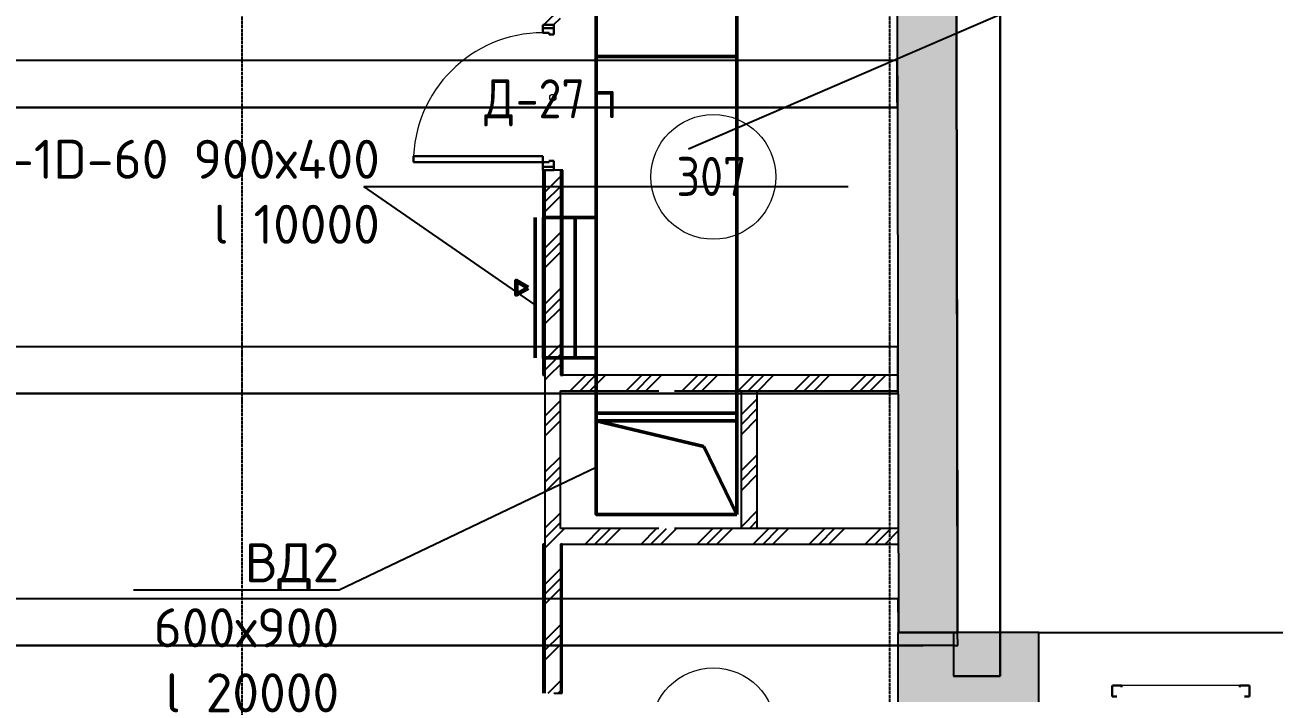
# Model space of a CAD drawing. Header units: millimetres. Extents: x -33838 to 476301, y -41806 to 120107.
# Drawn here: x 218144 to 226151, y 2501 to 6783 of the extents above; entities that cross this region are included whole.
import ezdxf
from ezdxf import colors
from ezdxf.entities.mleader import LeaderData, LeaderLine
from ezdxf.math import Vec2, Vec3

# ---------------------------------------------------------------- set-up
doc = ezdxf.new("R2010")
doc.units = ezdxf.units.MM
for name, pattern in [('ADSK_Линия сетки', [25, 20, -2.5, 0, -2.5]), ('ADSK_Сверху', [4.5, 3, -1.5]), ('ADSK_Снесено', [4.5, 3, -1.5])]:
    doc.linetypes.add(name, pattern=pattern)
for name, color, linetype, lineweight, true_color in [('_ Окна', 5, 'Continuous', 30, 0x0000ff), ('Стены внутренние', 5, 'Continuous', 18, 0x0000ff), ('Стены наружные', 1, 'ADSK_Снесено', 18, 0xff0000), ('Стены штриховка', 5, 'Continuous', 18, 0x0000ff)]:
    doc.layers.add(name, color=color, linetype=linetype, lineweight=lineweight, true_color=true_color)
for name, color, linetype, lineweight in [('Вытяжка', 5, 'Continuous', 60), ('Двери', 251, 'Continuous', 18), ('ДУ', 5, 'Continuous', 50), ('Каркас', 7, 'Continuous', 18), ('Марки дверей', 7, 'Continuous', 20), ('Марки помещений', 7, 'Continuous', 20), ('Окна', 251, 'Continuous', 18)]:
    doc.layers.add(name, color=color, linetype=linetype, lineweight=lineweight)
doc.styles.add('GOST Common_2', font='GOST Common_0.ttf', dxfattribs={"width": 0.9, "height": 250})
doc.styles.add('ISOCPEUR', font='isocpeur.ttf', dxfattribs={"height": 250})
pattern_1 = [(45, (215977.25, 150), (-179.605, 179.605), []), (45, (216040.75, 150), (0, 359.21), []), (45, (215913.75, 150), (0, 359.21), [])]

# ---------------------------------------------------------------- blocks, each defined once
blk = doc.blocks.new('Витраж-тент со смещением вовне - 60мм 30 сдвиг-1466942-03 План 3-го этажа')
at = {"layer": '_ Окна', "color": 161, "linetype": 'ADSK_Сверху', "true_color": 0xaaaaff}
for p, q in [((-440, 25), (-440, -45)), ((-440, 25), (-410, 25)), ((-440, -45), (-440, 25)), ((440, 25), (410, 25)), ((440, -45), (440, 25)), ((440, -45), (440, 25)), ((-380, -45), (-440, -45)), ((-380, -35), (-380, -45)), ((380, -35), (380, -45)), ((380, -45), (440, -45))]:
    blk.add_line(p, q, dxfattribs=at)
at = {"layer": 'Окна', "color": 161, "linetype": 'ADSK_Сверху', "true_color": 0xaaaaff}
blk.add_line((-380, -45), (380, -45), dxfattribs=at)
blk = doc.blocks.new('AC_Дверь_Однопольная - Д-27п 930х2200h-1983248-03 План 3-го этажа')
at = {"layer": 'Двери', "lineweight": 30}
for p, q in [((-415, 893.5), (-375, 893.5)), ((-415, 63.5), (-415, 893.5)), ((-375, 893.5), (-375, 63.5)), ((-465, 63.5), (-445, 63.5)), ((-465, -6.5), (-465, 63.5)), ((-445, 63.5), (-415, 63.5)), ((-445, -6.5), (-445, 63.5)), ((-445, 63.5), (-445, -6.5)), ((-375, 63.5), (-415, 63.5)), ((-415, 63.5), (-415, 23.5)), ((-415, 23.5), (-405, 23.5)), ((-405, 23.5), (-405, -6.5)), ((405, 23.5), (415, 23.5)), ((405, -6.5), (405, 23.5)), ((415, 63.5), (445, 63.5)), ((415, 23.5), (415, 63.5)), ((445, 63.5), (445, -6.5)), ((445, 63.5), (465, 63.5)), ((445, -6.5), (445, 63.5)), ((465, 63.5), (465, -6.5)), ((-445, -6.5), (-465, -6.5)), ((-405, -6.5), (-445, -6.5)), ((445, -6.5), (405, -6.5)), ((465, -6.5), (445, -6.5))]:
    blk.add_line(p, q, dxfattribs=at)
at = {"layer": 'Двери'}
blk.add_arc((-415, 63.5), 830, 0, 90, dxfattribs=at)
blk = doc.blocks.new('ADSK_Марка_Помещение_ОдноЗначение - Номер-247393-03 План 3-го этажа')
at = {"layer": 'Марки помещений'}
blk.add_circle((0, 0), 4, dxfattribs=at)
blk = doc.blocks.new('ADSK_Марка_Дверь - Типоразмер_ADSK_Марка-58376-03 План 3-го этажа')
at = {"layer": 'Марки дверей', "lineweight": 9}
blk.add_circle((0, 0), 0.2, dxfattribs=at)
blk = doc.blocks.new('*U2698')
for p, q in [((0, 450), (0, -450)), ((0, 0), (0, 50))]:
    blk.add_line(p, q)
at = {"layer": 'Вытяжка'}
blk.add_lwpolyline([(45.4, 0), (121.8, -44.1), (121.8, 44.1)], close=True, dxfattribs=at)

msp = doc.modelspace()

# ---------------------------------------------------------------- hatches: boundary and pattern name
at = {"layer": 'Стены внутренние', "lineweight": 25, "true_color": 0x636466}
msp.add_hatch(color=251, dxfattribs=at).paths.add_polyline_path([(223742.75794, 2889.13153), (224122.7572, 2889.877), (224110.2776, 9251.26425), (223730.27489, 9252.26871), (223742.688, 2924.77845)])
h = msp.add_hatch(dxfattribs=at)
h.set_pattern_fill('FP_1', color=251, style=0, pattern_type=2)
h.set_pattern_definition(pattern_1)
h.paths.add_polyline_path([(221476.13003, 4537.84524), (221576.13003, 4537.84524), (221576.13003, 5853.39612), (221476.13003, 5853.39612), (221476.13003, 4817.93485)])
h.paths.add_polyline_path([(221534.13003, 6783.39612), (221576.13003, 6783.39612), (221576.13003, 7106.8724), (221476.13003, 7106.8724), (221476.13003, 6783.39612)])
h = msp.add_hatch(dxfattribs=at)
h.set_pattern_fill('FP_1', color=251, style=0, pattern_type=2)
h.set_pattern_definition(pattern_1)
h.paths.add_polyline_path([(221576.13003, 3555.78828), (221576.13003, 4537.84524), (221476.13003, 4537.84524), (221476.13003, 3555.78828)])
h = msp.add_hatch(dxfattribs=at)
h.set_pattern_fill('FP_1', color=251, style=0, pattern_type=2)
h.set_pattern_definition(pattern_1)
h.paths.add_polyline_path([(223739.71971, 4437.84524), (223739.52353, 4537.84524), (221576.13003, 4537.84524), (221576.13003, 4437.84524), (223739.52353, 4437.84524)])
h = msp.add_hatch(dxfattribs=at)
h.set_pattern_fill('FP_1', color=251, style=0, pattern_type=2)
h.set_pattern_definition([(45, (216508.47, 150), (-179.605, 179.605), []), (45, (216571.97, 150), (0, 359.21), []), (45, (216444.97, 150), (0, 359.21), [])])
h.paths.add_polyline_path([(222838.34483, 3555.78828), (222838.34483, 4437.84524), (222738.34483, 4437.84524), (222738.34483, 3555.78828)])
h = msp.add_hatch(dxfattribs=at)
h.set_pattern_fill('FP_1', color=251, style=0, pattern_type=2)
h.set_pattern_definition(pattern_1)
h.paths.add_polyline_path([(223741.64628, 3455.78828), (223741.45011, 3555.78828), (221476.13003, 3555.78828), (221476.13003, 3455.78828), (223730.27489, 3455.78828)])
h = msp.add_hatch(dxfattribs=at)
h.set_pattern_fill('FP_1', color=251, style=0, pattern_type=2)
h.set_pattern_definition(pattern_1)
h.paths.add_polyline_path([(221476.13003, 932.0206), (221576.13003, 932.0206), (221576.13003, 1371.39612), (221476.13003, 1371.39612)])
h.paths.add_polyline_path([(221576.13003, 2501.39612), (221576.13003, 3455.78828), (221476.13003, 3455.78828), (221476.13003, 2501.39612), (221534.13003, 2501.39612)])
at = {"layer": 'Стены наружные', "linetype": 'Continuous', "lineweight": 25, "true_color": 0x636466}
msp.add_hatch(color=251, dxfattribs=at).paths.add_polyline_path([(223920.9794, 932.0206), (224250.2517, 932.0206), (224250.2517, 2889.50427), (223740.2517, 2889.13153), (223740.2517, 932.0206)])
h = msp.add_hatch(color=251, dxfattribs=at)
h.paths.add_polyline_path([(257441.35445, 2379.50427), (258524.186, 2379.50427), (258524.186, 2889.50427), (257441.35445, 2889.50427), (257441.35445, 2682.85569)])
h.paths.add_polyline_path([(255595.00558, 2379.50427), (255621.35445, 2379.50427), (255621.35445, 2889.50427), (254574.41538, 2889.50427), (254574.41538, 2379.50427)])
h.paths.add_polyline_path([(251855.0874, 2379.50427), (252754.41538, 2379.50427), (252754.41538, 2889.50427), (251855.0874, 2889.50427), (251855.0874, 2682.85569)])
h.paths.add_polyline_path([(249742.9939, 2379.50427), (250035.0874, 2379.50427), (250035.0874, 2889.50427), (249034.4899, 2889.50427), (249034.4899, 2379.50427)])
h.paths.add_polyline_path([(246252.09288, 2379.50427), (247214.4899, 2379.50427), (247214.4899, 2889.50427), (246184.43806, 2889.50427), (246184.43806, 2379.50427)])
h.paths.add_polyline_path([(243916.3647, 2379.50427), (244364.43806, 2379.50427), (244364.43806, 2889.50427), (243340.29693, 2889.50427), (243340.29693, 2379.50427)])
h.paths.add_polyline_path([(241520.29693, 2379.50427), (241520.29693, 2889.50427), (240560.30672, 2889.50427), (240560.30672, 2379.50427)])
h.paths.add_polyline_path([(238740.30672, 2379.50427), (238740.30672, 2889.50427), (237732.02874, 2889.50427), (237732.02874, 2379.50427)])
h.paths.add_polyline_path([(235912.02874, 2379.50427), (235912.02874, 2889.50427), (234918.25319, 2889.50427), (234918.25319, 2379.50427)])
h.paths.add_polyline_path([(233098.25319, 2379.50427), (233098.25319, 2889.50427), (232081.46836, 2889.50427), (232081.46836, 2379.50427), (232585.33884, 2379.50427)])
h.paths.add_polyline_path([(230261.46836, 2379.50427), (230261.46836, 2889.50427), (229268.43842, 2889.50427), (229268.43842, 2379.50427), (229901.99565, 2379.50427)])
h.paths.add_polyline_path([(224250.2517, 2379.50427), (224642.53397, 2379.50427), (224642.53397, 2889.50427), (224250.2517, 2889.50427), (224250.2517, 2657.85807)])
h.paths.add_polyline_path([(227448.43842, 2379.50427), (227448.43842, 2889.50427), (226462.53397, 2889.50427), (226462.53397, 2379.50427)])

# ---------------------------------------------------------------- linework, layer by layer
at = {"linetype": 'ADSK_Линия сетки', "lineweight": 25}
for p, q in [((219537.16465, -2825.79407), (219537.16465, 44571.85247)), ((223687.16465, -2825.79407), (223687.16465, 21818.8012))]:
    msp.add_line(p, q, dxfattribs=at)
at = {"layer": 'ДУ'}
for p, q in [((221806.45893, 4296.19979), (222706.45893, 4296.19979)), ((222495.8063, 4081.4772), (221806.45893, 4246.19979)), ((222706.45893, 3646.19979), (222495.8063, 4081.4772))]:
    msp.add_line(p, q, dxfattribs=at)
for points in [[(221806.45893, 4246.19979), (222706.45893, 4246.19979), (222706.45893, 7888.49653), (221806.45893, 7888.49653)], [(221806.45893, 6580.35441), (222706.45893, 6580.35441), (222706.45893, 6965.22898), (221806.45893, 6965.22898)], [(221467.58856, 5548.94521), (221671.61959, 5548.94521), (221671.61959, 4648.94521), (221467.58856, 4648.94521)], [(221671.61959, 5548.94521), (221806.45893, 5548.94521), (221806.45893, 4648.94521), (221671.61959, 4648.94521)], [(222706.45893, 3646.19979), (221806.45893, 3646.19979), (221806.45893, 4246.19979), (222706.45893, 4246.19979)]]:
    msp.add_lwpolyline(points, close=True, dxfattribs=at)
at = {"layer": 'Каркас', "color": 251, "linetype": 'ADSK_Сверху', "lineweight": 25, "true_color": 0x636466}
for p, q in [((224111.02308, 8871.26096), (224122.7572, 2889.877)), ((224122.7572, 2889.877), (224111.02308, 8871.26096)), ((224395.73109, 2609.7927), (224395.73109, 8870.50839)), ((224395.73109, 8870.50839), (224395.73109, 2609.7927)), ((223735.56563, 6555.35452), (216424.9344, 6555.35452)), ((223735.56563, 6555.35452), (216424.9344, 6555.35452)), ((223736.15416, 6255.35452), (223735.56563, 6555.35452)), ((223735.56563, 6555.35452), (223736.15416, 6255.35452)), ((216424.9344, 6255.35452), (223736.15416, 6255.35452)), ((223736.15416, 6255.35452), (216424.9344, 6255.35452)), ((223739.16447, 4720.87526), (216424.9344, 4720.87526)), ((223739.16447, 4720.87526), (216424.9344, 4720.87526)), ((223739.753, 4420.87526), (223739.16447, 4720.87526)), ((223739.16447, 4720.87526), (223739.753, 4420.87526)), ((216424.9344, 4420.87526), (223739.753, 4420.87526)), ((223739.753, 4420.87526), (216424.9344, 4420.87526)), ((223742.3322, 3106.14646), (216424.9344, 3106.14646)), ((223742.3322, 3106.14646), (216424.9344, 3106.14646)), ((223742.75794, 2889.13153), (223742.3322, 3106.14646)), ((223742.3322, 3106.14646), (223742.75794, 2889.13153)), ((223742.75794, 2889.13153), (224095.73109, 2889.82398)), ((223904.35998, 2889.44856), (223742.75794, 2889.13153)), ((224095.73109, 2889.82398), (224122.7572, 2889.877)), ((224095.73109, 2889.82398), (224095.73109, 2609.7927)), ((224095.73109, 2889.82398), (224095.73109, 2806.14646)), ((224122.92147, 2806.14646), (224122.7572, 2889.877)), ((216424.9344, 2806.14646), (223904.48891, 2806.14646)), ((224095.73109, 2806.14646), (216424.9344, 2806.14646)), ((224095.73109, 2806.14646), (224095.73109, 2609.7927)), ((224095.73109, 2806.14646), (224122.92147, 2806.14646)), ((224395.73109, 2609.7927), (224095.73109, 2609.7927)), ((224095.73109, 2609.7927), (224395.73109, 2609.7927))]:
    msp.add_line(p, q, dxfattribs=at)
at = {"layer": 'Стены внутренние', "color": 251, "lineweight": 25, "true_color": 0x636466}
for p, q in [((224122.7572, 2889.877), (224111.02308, 8871.26096)), ((223734.54646, 7074.8724), (223742.75794, 2889.13153)), ((221464.13003, 5853.39612), (221464.13003, 4537.84524)), ((221591.13003, 5853.39612), (221534.13003, 5853.39612)), ((221591.13003, 4537.84524), (221591.13003, 5853.39612)), ((221464.13003, 4537.84524), (221476.13003, 4537.84524)), ((221476.13003, 4537.84524), (221476.13003, 3455.78828)), ((223739.52353, 4537.84524), (221591.13003, 4537.84524)), ((221576.13003, 3555.78828), (221576.13003, 4437.84524)), ((221576.13003, 4437.84524), (222207.13003, 4437.84524)), ((222307.13003, 4437.84524), (223739.71971, 4437.84524)), ((222734.80385, 4437.84524), (222734.80385, 3555.78828)), ((222838.34483, 3555.78828), (222838.34483, 4437.84524)), ((222207.13003, 3555.78828), (221576.13003, 3555.78828)), ((223741.45011, 3555.78828), (222307.13003, 3555.78828)), ((221476.13003, 3455.78828), (221464.13003, 3455.78828)), ((221464.13003, 3455.78828), (221464.13003, 2501.39612)), ((221588.13003, 3455.78828), (223741.64628, 3455.78828)), ((221588.13003, 2501.39612), (221588.13003, 3455.78828)), ((223742.75794, 2889.13153), (224122.7572, 2889.877)), ((221534.13003, 2501.39612), (221588.13003, 2501.39612))]:
    msp.add_line(p, q, dxfattribs=at)
at = {"layer": 'Стены наружные', "color": 251, "linetype": 'Continuous', "lineweight": 25, "true_color": 0x636466}
for p, q in [((224642.53397, 2889.50427), (223740.2517, 2889.50427)), ((223740.2517, 2889.50427), (223740.2517, 932.0206)), ((224642.53397, 2379.50427), (224642.53397, 2889.50427)), ((224642.53397, 2889.50427), (226462.53397, 2889.50427))]:
    msp.add_line(p, q, dxfattribs=at)
at = {"layer": 'Стены штриховка', "color": 251, "lineweight": 25, "true_color": 0x636466}
for p, q in [((221466.13003, 5853.39612), (221466.13003, 4537.84524)), ((221476.13003, 5853.39612), (221476.13003, 4537.84524)), ((221576.13003, 5853.39612), (221576.13003, 4537.84524)), ((221582.13003, 5853.39612), (221582.13003, 4537.84524)), ((221576.13003, 4537.84524), (221591.13003, 4537.84524)), ((221466.13003, 3455.78828), (221466.13003, 2501.39612)), ((221476.13003, 3455.78828), (221476.13003, 2501.39612)), ((221588.13003, 3455.78828), (221576.13003, 3455.78828)), ((221576.13003, 3455.78828), (221576.13003, 2501.39612)), ((221586.13003, 3455.78828), (221586.13003, 2501.39612))]:
    msp.add_line(p, q, dxfattribs=at)

# ---------------------------------------------------------------- block references
at = {"layer": '_ Окна', "color": 251, "linetype": 'ADSK_Сверху', "lineweight": 25, "true_color": 0x636466, "rotation": 180}
msp.add_blockref('Витраж-тент со смещением вовне - 60мм 30 сдвиг-1466942-03 План 3-го этажа', (225552.53397, 2504.02007), dxfattribs=at)
at = {"layer": 'Двери', "color": 251, "lineweight": 25, "true_color": 0x636466, "rotation": 90.0000000000001}
msp.add_blockref('AC_Дверь_Однопольная - Д-27п 930х2200h-1983248-03 План 3-го этажа', (221527.63003, 6318.39612), dxfattribs=at)
at = {"layer": 'ДУ', "rotation": 180.0000000003023}
msp.add_blockref('*U2698', (221414.45053, 5098.94521), dxfattribs=at)
at = {"layer": 'Марки дверей', "color": 251, "lineweight": 25, "true_color": 0x636466, "xscale": 99.99999999999993, "yscale": 99.99999999999993, "zscale": 99.99999999999993}
msp.add_blockref('ADSK_Марка_Дверь - Типоразмер_ADSK_Марка-58376-03 План 3-го этажа', (221527.63003, 6318.39612), dxfattribs=at)
at = {"layer": 'Марки помещений', "color": 251, "lineweight": 25, "true_color": 0x636466, "xscale": 99.99999999999993, "yscale": 99.99999999999993, "zscale": 99.99999999999993}
for p in [(222556.89554, 5809.71415), (222556.89554, 2262.10079)]:
    msp.add_blockref('ADSK_Марка_Помещение_ОдноЗначение - Номер-247393-03 План 3-го этажа', p, dxfattribs=at)

# ---------------------------------------------------------------- texts
at = {"layer": 'Марки дверей', "color": 251, "lineweight": 25, "true_color": 0x636466, "char_height": 250, "attachment_point": 1, "style": 'GOST Common_2'}
for s, insert, width in [('\\fGOST Common|b0|i0|c204|p34|;\\W.9;Д', (221087.80076, 6435.40921), 245.316375), ('-27', (221290.20701, 6435.40921), 584.4301875), ('\\fGOST Common|b0|i0|c204|p34|;\\W.9;п', (221772.41014, 6435.40921), 194.8100625)]:
    msp.add_mtext(s, dxfattribs=dict(at, insert=insert, width=width))
at = {"layer": 'Марки помещений', "color": 251, "lineweight": 25, "true_color": 0x636466, "insert": (222320.63829, 5937.43922), "char_height": 250, "width": 584.4301875, "attachment_point": 1, "style": 'GOST Common_2'}
msp.add_mtext('307', dxfattribs=at)

# ---------------------------------------------------------------- leaders
at = {"ltscale": 10}
ml = msp.add_multileader_mtext('Standard', dxfattribs=at)
ml.set_content('600х900', color=256, style='ISOCPEUR')
ml.set_leader_properties()
ml.build(insert=Vec2(0, 0))
ml.multileader.update_dxf_attribs({"text_left_attachment_type": 6, "text_right_attachment_type": 6, "dogleg_length": 0.36, "arrow_head_size": 0.18})
ctx = ml.context
ctx.base_point, ctx.char_height, ctx.arrow_head_size, ctx.landing_gap_size, ctx.plane_origin = Vec3(224535.92605, 6913.10586), 250, 0.18, 0.09, Vec3(222396.48637, 5988.83588)
ctx.left_attachment, ctx.right_attachment, ctx.text_align_type = 6, 6, 2
notes = []
notes.append((ctx, [(0, (1, 1, 0), (224535.56605, 6913.10586), (1, 0), 0.36, [(0, [(222396.48637, 5988.83588)], 0, [])])]))
ctx.mtext.insert, ctx.mtext.alignment, ctx.mtext.flow_direction = Vec3(225711.01605, 7213.10586), 3, 5
ml = msp.add_multileader_mtext('Standard', dxfattribs=at)
ml.set_content('РРК-1D-60 900х400\\Pl 10000', color=256, style='ISOCPEUR')
ml.set_leader_properties()
ml.build(insert=Vec2(0, 0))
ml.multileader.update_dxf_attribs({"text_left_attachment_type": 6, "text_right_attachment_type": 6, "dogleg_length": 0.36, "arrow_head_size": 0.18})
ctx = ml.context
ctx.base_point, ctx.char_height, ctx.arrow_head_size, ctx.landing_gap_size, ctx.plane_origin = Vec3(217444.4892, 5747.68175), 250, 0.18, 0.09, Vec3(221414.45053, 4988.84492)
ctx.left_attachment, ctx.right_attachment, ctx.text_align_type = 6, 6, 2
notes.append((ctx, [(0, (1, 1, 0), (220317.18829, 5747.68175), (-1, 0), 0.36, [(0, [(221414.45053, 4988.84492)], 0, [])])]))
ctx.mtext.insert, ctx.mtext.alignment, ctx.mtext.flow_direction = Vec3(220419.5792, 6047.68175), 3, 5
ml = msp.add_multileader_mtext('Standard', dxfattribs=at)
ml.set_content('ВД2\\P600х900\\Pl 20000', color=256, style='ISOCPEUR')
ml.set_leader_properties()
ml.build(insert=Vec2(0, 0))
ml.multileader.update_dxf_attribs({"text_left_attachment_type": 6, "text_right_attachment_type": 6, "dogleg_length": 0.36, "arrow_head_size": 0.18})
ctx = ml.context
ctx.base_point, ctx.char_height, ctx.arrow_head_size, ctx.landing_gap_size, ctx.plane_origin = Vec3(218983.3599, 3161.25352), 250, 0.18, 0.09, Vec3(221591.13003, 3946.19979)
ctx.left_attachment, ctx.right_attachment, ctx.text_align_type = 6, 6, 2
notes.append((ctx, [(0, (1, 1, 0), (220158.8999, 3161.25352), (-1, 0), 0.36, [(0, [(221806.45893, 3946.19979)], 0, [])])]))
ctx.mtext.insert, ctx.mtext.alignment, ctx.mtext.flow_direction = Vec3(220158.4499, 3461.25352), 3, 5
for ctx, leaders in notes:
    for number, flags, end, landing, length, lines in leaders:
        leader = LeaderData()
        leader.index, (leader.has_last_leader_line, leader.has_dogleg_vector, leader.attachment_direction) = number, flags
        leader.last_leader_point, leader.dogleg_vector, leader.dogleg_length = Vec3(end), Vec3(landing), length
        for number, points, colour, breaks in lines:
            line = LeaderLine()
            line.index, line.vertices, line.color, line.breaks = number, Vec3.list(points), colors.encode_raw_color(colour), breaks
            leader.lines.append(line)
        ctx.leaders.append(leader)

doc.saveas('drawing.dxf')
